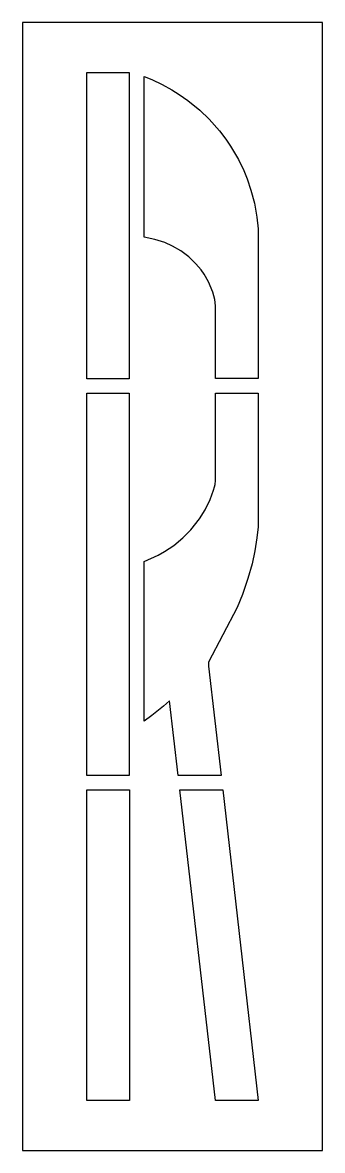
# Model space of a CAD drawing. Header units: inches. Extents: x 0 to 21, y 0 to 79.
import ezdxf

# ---------------------------------------------------------------- set-up
doc = ezdxf.new("R2010")
doc.units = ezdxf.units.IN
doc.header["$MEASUREMENT"] = 0
doc.layers.add('CUT', color=1, linetype='Continuous')

msp = doc.modelspace()

# ---------------------------------------------------------------- linework, layer by layer
at = {"layer": 'CUT'}
for points in [[(0, 0), (21, 0), (21, 79), (0, 79)], [(7.465, 54.055), (4.5, 54.055), (4.5, 75.5), (7.465, 75.5)], [(15.484, 68.646), (15.724, 68.057), (15.993, 67.269), (16.232, 66.339), (16.398, 65.373), (16.488, 64.557), (16.488, 54.059), (13.505, 54.059), (13.505, 59.168), (13.459, 59.592), (13.322, 60.112), (13.023, 60.83), (12.708, 61.377), (12.499, 61.677), (12.141, 62.109), (11.646, 62.583), (11.076, 63.012), (10.506, 63.343), (9.966, 63.587), (9.264, 63.816), (8.522, 63.958), (8.522, 75.231), (9.058, 75.006), (9.774, 74.663), (10.449, 74.29), (10.972, 73.96), (11.584, 73.531), (12.405, 72.86), (13.067, 72.227), (13.781, 71.425), (14.229, 70.838), (14.572, 70.337), (15.112, 69.419)], [(7.467, 53.051), (7.467, 26.259), (4.5, 26.259), (4.5, 53.051)], [(13.02, 33.929), (13.903, 26.263), (10.902, 26.263), (10.301, 31.496), (9.881, 31.125), (9.045, 30.454), (8.515, 30.076), (8.515, 41.258), (9.506, 41.702), (9.941, 41.946), (10.583, 42.376), (11.228, 42.905), (11.793, 43.477), (12.394, 44.24), (12.784, 44.873), (13.142, 45.603), (13.382, 46.249), (13.451, 46.487), (13.482, 46.655), (13.505, 46.921), (13.505, 53.047), (16.5, 53.047), (16.5, 43.68), (16.413, 42.907), (16.264, 41.991), (16.068, 41.082), (15.784, 40.051), (15.411, 38.949), (15.036, 38.03), (13.02, 34.2)], [(7.479, 25.253), (7.479, 3.5), (4.5, 3.5), (4.5, 25.253)], [(14.019, 25.252), (16.5, 3.5), (13.503, 3.5), (11.021, 25.252)]]:
    msp.add_lwpolyline(points, close=True, dxfattribs=at)

doc.saveas('drawing.dxf')
